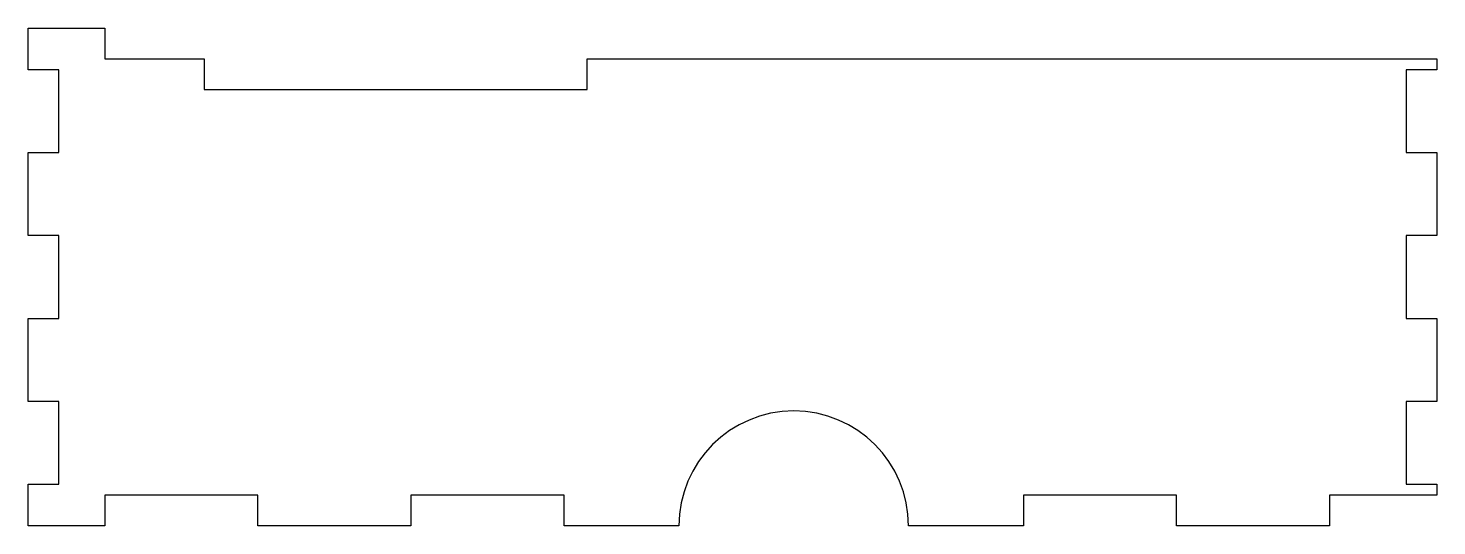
# Model space of a CAD drawing. Header units: millimetres. Extents: x -100 to 84, y 0 to 65.
import ezdxf

# ---------------------------------------------------------------- set-up
doc = ezdxf.new("R2010")
doc.units = ezdxf.units.MM
doc.layers.get('0').update_dxf_attribs({"linetype": 'CONTINUOUS'})

msp = doc.modelspace()

# ---------------------------------------------------------------- linework, layer by layer
msp.add_lwpolyline([(84, 59.58), (80, 59.58), (80, 48.75), (84, 48.75), (84, 37.92), (80, 37.92), (80, 27.08), (84, 27.08), (84, 16.25), (80, 16.25), (80, 5.42), (84, 5.42), (84, 4), (70, 4), (70, 0), (50, 0), (50, 4), (30, 4), (30, 0), (15, 0, 1), (-15, 0), (-30, 0), (-30, 4), (-50, 4), (-50, 0), (-70, 0), (-70, 4), (-90, 4), (-90, 0), (-100, 0), (-100, 5.42), (-96, 5.42), (-96, 16.25), (-100, 16.25), (-100, 27.08), (-96, 27.08), (-96, 37.92), (-100, 37.92), (-100, 48.75), (-96, 48.75), (-96, 59.58), (-100, 59.58), (-100, 65), (-90, 65), (-90, 61), (-77, 61), (-77, 57), (-27, 57), (-27, 61), (84, 61)], format="xyb", close=True)

doc.saveas('drawing.dxf')
